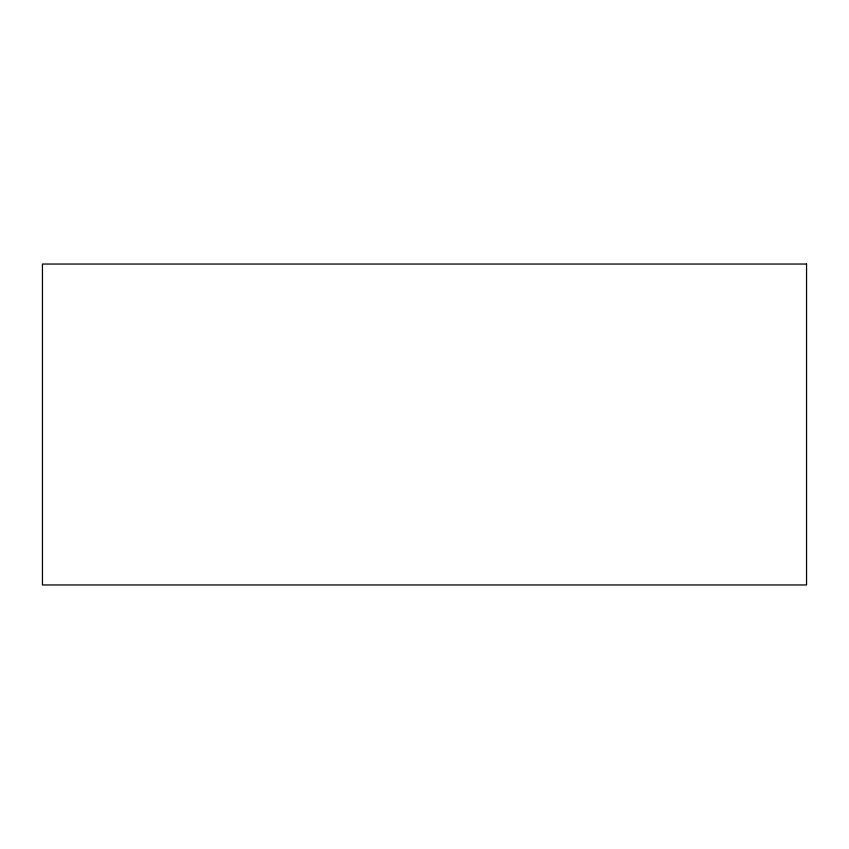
<?xml version="1.0" encoding="UTF-8"?>
<svg xmlns="http://www.w3.org/2000/svg" width="849" height="849" viewBox="0 0 849 849"><rect width="100%" height="100%" fill="white"/><g stroke="black" fill="none" stroke-linecap="round" stroke-linejoin="round"><path stroke-width="1.27" d="M806.55 264.039L42.45 264.039L42.45 584.961L806.55 584.961L806.55 264.039"/></g></svg>
